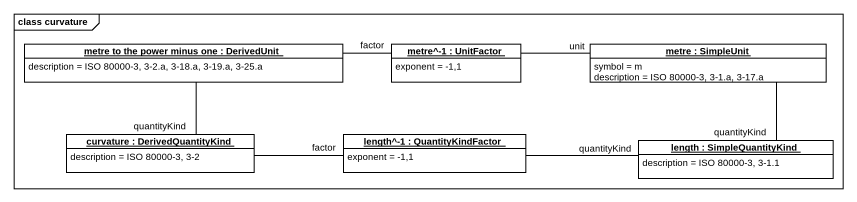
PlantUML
@startuml
mainframe class curvature
hide circle
hide empty members
object "metre to the power minus one : DerivedUnit" as metre_to_the_power_minus_one #FFFFFF {
  description = ISO 80000-3, 3-2.a, 3-18.a, 3-19.a, 3-25.a
}
object "metre^-1 : UnitFactor" as metre_1 #FFFFFF {
  exponent = -1,1
}
object "metre : SimpleUnit" as metre #FFFFFF {
  symbol = m
  description = ISO 80000-3, 3-1.a, 3-17.a
}
object "curvature : DerivedQuantityKind" as curvature #FFFFFF {
  description = ISO 80000-3, 3-2
}
object "length^-1 : QuantityKindFactor" as length_1 #FFFFFF {
  exponent = -1,1
}
object "length : SimpleQuantityKind" as length #FFFFFF {
  description = ISO 80000-3, 3-1.1
}
metre_to_the_power_minus_one -- curvature : quantityKind
metre_1 -left- metre_to_the_power_minus_one : factor
metre -left- metre_1 : unit
metre -- length : quantityKind
length_1 -left- curvature : factor
length -left- length_1 : quantityKind
@enduml
